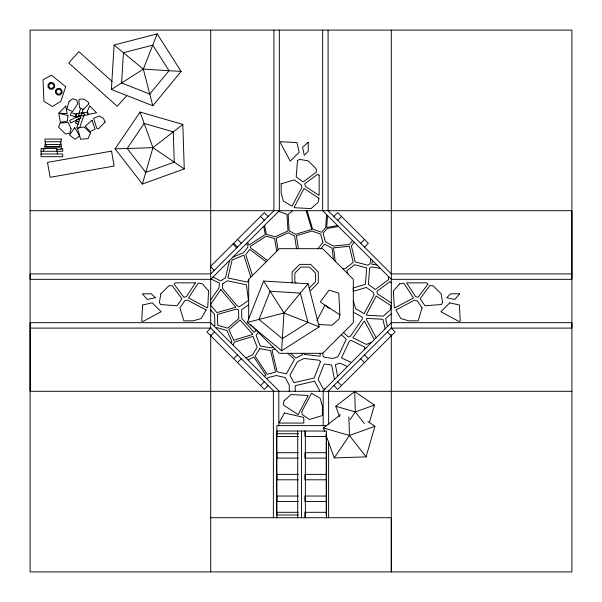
<?xml version="1.0" encoding="UTF-8"?>
<svg xmlns="http://www.w3.org/2000/svg" width="602" height="602" viewBox="0 0 602 602"><rect width="100%" height="100%" fill="white"/><g stroke="black" fill="none" stroke-linecap="round" stroke-linejoin="round"><path stroke-width="0.9" d="M210.7 571.9L210.7 334.599M210.7 278.425L210.7 328.09L206.87 331.92L264.338 389.389L268.168 385.558M210.7 30.1L210.7 279.328L30.1 279.328L30.1 273.91L210.7 273.91L273.91 210.7L273.91 30.1M248.679 319.903L248.679 279.328L279.328 248.679L322.672 248.679L353.321 279.328L353.321 322.672L322.672 353.321L279.328 353.321L250.582 324.576M273.376 517.72L273.376 391.3M276.604 512.302L276.604 436.45M278.794 425.945L278.794 391.3M279.328 30.1L279.328 210.7L210.7 279.328M292.128 282.872L292.128 272.036L299.796 264.376L310.632 264.376L318.292 272.036L318.292 282.872L310.632 290.533M297.704 517.72L297.704 431.032M301.534 517.72L301.534 431.032M305.364 517.72L305.364 431.032M322.672 30.1L322.672 210.7L391.3 279.328L571.9 279.328L571.9 30.1L30.1 30.1L30.1 391.3L571.9 391.3M323.206 425.945L323.206 391.3M326.194 515.011L326.194 433.741M326.465 435.953L326.465 517.72L326.465 512.302L304.921 512.302L304.921 517.72M328.09 30.1L328.09 210.7L391.3 273.91L571.9 273.91M328.624 517.72L328.624 441.868M328.624 424.079L328.624 391.3M391.3 334.599L391.3 571.9L391.3 517.72L210.7 517.72M391.3 278.425L391.3 328.09L395.13 331.92L337.662 389.389L333.832 385.558M391.3 30.1L391.3 279.328M289.208 391.3L289.314 385.265L285.197 377.567L276.235 375.52L267.995 377.604L266.791 378.763M295.161 391.3L295.258 385.656L314.568 381.194L319.722 390.788L319.331 391.3M111.385 89.45L114.109 45.022L157.197 33.885L181.112 71.427L152.795 105.764L111.385 89.45L143.321 69.11L181.112 71.427M281.646 350.77L283.963 312.98L263.623 281.044L308.051 283.768L319.188 326.863L281.646 350.77L247.302 322.454L263.623 281.044M326.532 214.56L325.697 227.451L321.618 232.304L312.649 229.159L307.05 210.7M327.496 215.524L326.728 227.503L337.519 225.547M370.742 258.77L369.899 263.939L367.747 265.219L355.127 261.885L351.38 245.902L354.187 242.215M372.39 260.418L371.78 264.165L377.01 265.038M329.392 308.502L320.347 301.895L329.098 290.111L338.768 293.242L339.919 314.884L339.054 319.06L332.033 325.215L318.127 324.478M229.535 260.493L225.479 277.8L220.648 280.878L212.957 277.07M364.368 349.604L364.993 347.226L351.44 340.529L349.453 341.041L341.477 357.927L351.47 362.502M142.388 184.031L152.923 147.663L182.827 124.433L140.07 112.047L115.08 148.882L142.388 184.031L184.257 168.921L182.827 124.433M369.335 422.679L374.452 405.033L354.683 391.624L335.826 406.275L339.566 416.644M325.975 435.005L334.245 457.911L366.069 456.888L374.933 426.299L367.957 421.566M74.889 116.72L75.784 114.162M76.86 119.241L75.483 123.162L78.042 124.057M78.772 113.786L80.743 108.164M83.302 109.06L76.672 127.955L78.38 128.55M79.532 128L84.491 113.853L81.932 112.958M152.795 105.764L143.321 69.11L157.197 33.885M231.04 343.012L231.778 341.168L226.901 330.588L216.968 327.616L216.268 328.24M233.109 345.081L234.276 342.154L252.975 336.375L257.189 347.196L252.682 354.676L245.97 357.942M316.84 320.648L325.012 305.109L339.919 314.884M350.153 419.571L355.338 411.926L354.683 391.624M334.245 457.911L349.453 435.494L348.851 416.817M210.7 299.886L219.023 287.869L219.452 283.128L211.061 278.967M352.494 240.522L349.453 244.51L333.237 246.022L325.449 241.778L323.056 233.313L327.074 228.542L338.452 226.48M317.909 248.679L322.973 242.418L320.633 234.125L311.971 231.085L296.38 235.751L298.389 248.679M320.941 248.679L324.636 244.103L332.086 248.167L333.418 259.424M247.302 322.454L283.963 312.98L308.051 283.768M126.721 95.658L117.224 106.291L68.741 62.962L78.832 51.674L112.077 81.375M210.7 335.75L214.53 331.92M333.832 216.442L337.662 212.611L368.311 243.261L364.481 247.091M337.662 220.272L341.492 216.442M233.689 358.739L237.519 354.909M309.503 287.824L315.583 281.751L315.583 273.157L309.503 267.085L300.917 267.085L294.837 273.157L294.837 281.751L296.056 282.963M237.519 362.57L241.349 358.739M360.651 243.261L364.481 239.43M260.508 385.558L264.338 381.728M322.672 391.3L391.3 322.672L571.9 322.672L571.9 328.09L391.3 328.09L328.09 391.3M264.436 376.408L265.798 375.106L253.878 357.031L247.941 359.913M256.301 330.295L254.157 332.319L241.831 318.511L241.598 309.706L248.679 304.8M258.424 332.417L256.053 335.186L260.267 346L270.99 347.888L272.947 346.94M214.094 326.066L214.914 325.328L214.575 314.507L210.7 309.864M391.3 313.642L385.589 318.661L387.395 326.577M292.632 210.7L288.147 214.297L289.178 230.844L295.612 234.291L311.798 229.437L306.117 210.7M324.704 431.476L323.432 427.954L340.446 414.74M274.858 348.851L272.051 350.198L277.086 371.75L286.349 373.865L294.476 359.447L287.824 353.321M353.321 312.182L362.246 317.119L362.284 319.075L350.311 336.42L348.265 336.947L343.479 332.515M232.959 257.069L243.494 252.727L247.806 247.159L248.047 245.736L246.429 243.599M371.63 342.342L366.362 344.434L352.832 337.752L364.383 321.017L374.369 339.603M335.826 406.275L355.338 411.926L374.452 405.033M323.432 427.954L349.453 435.494L374.933 426.299M353.321 287.929L365.414 284.294L366.678 267.89L354.623 264.714L346.933 270.772L347.888 273.895M81.691 115.682L76.537 116.404L76.161 113.718L87.425 112.153L87.802 114.839L83.437 115.441M115.08 148.882L152.923 147.663L184.257 168.921M44.962 146.617L61.216 146.617M60.915 148.566L62.721 148.566L62.721 151.275L41.049 151.275M56.701 149.326L61.216 149.326L61.216 143.908M41.049 153.984L62.721 153.984L62.721 156.693L41.049 156.693L41.049 148.566L56.889 148.566L56.889 151.275M30.1 210.7L571.9 210.7L571.9 571.9L30.1 571.9L30.1 322.672L210.7 322.672L279.328 391.3M30.1 328.09L210.7 328.09L273.91 391.3M326.465 425.614L276.845 425.614L276.875 515.011L298.502 515.011M276.875 433.741L298.502 433.741M298.389 436.45L276.845 436.45L276.845 431.032L326.465 431.032L326.465 436.45L304.921 436.45L304.921 431.032M298.389 452.704L276.845 452.704L276.845 458.122L298.389 458.122M298.389 474.376L276.845 474.376L276.845 479.794L298.389 479.794M298.389 496.048L276.845 496.048L276.845 501.466L298.389 501.466M276.845 512.302L298.389 512.302M325.065 388.907L323.206 388.787L318.165 379.403L324.154 363.992L331.687 365.023L334.464 379.508M342.53 268.537L345.066 268.778L353.171 262.389L349.401 246.316L333.598 247.791L335.179 261.185M380.336 268.364L371.675 266.919L369.628 268.146L368.371 284.505L375.415 289.427L388.516 279.682L388.418 276.446M81.157 115.17L83.716 116.066M76.687 114.478L71.232 112.566L70.336 115.125L76.499 117.285M76.258 120.949L78.817 121.845M278.666 211.362L286.973 214.312L288.012 230.987L275.204 236.774L266.37 234.344L264.617 225.411M283.963 312.98L319.188 326.863M347.384 366.588L339.957 363.187L335.382 364.616L337.624 376.348M391.3 302.957L377.574 293.957L376.882 291.391L389.976 281.653L391.3 282.842M267.476 260.531L250.402 247.595L250.635 246.218L266.114 236.18L274.565 238.505L276.754 251.26M266.182 261.825L249.74 249.371L245.721 254.563L252.419 275.588M114.109 45.022L143.321 69.11M290.676 353.321L295.748 357.994L302.595 354.766L302.309 353.321M341.349 334.644L346.27 339.204L337.948 356.828L332.786 358.446L324.455 357.31L322.928 355.955L322.905 353.088M387.47 331.92L391.3 335.75M268.168 216.442L264.338 212.611L210.407 266.543L214.237 270.373M260.508 216.442L264.338 220.272M364.481 354.909L368.311 358.739M360.651 358.739L364.481 362.57M237.519 239.43L241.349 243.261M233.689 243.261L237.519 247.091M232.884 244.066L236.714 247.896M337.662 381.728L341.492 385.558M355.338 411.926L364.406 423.597M349.453 435.494L366.069 456.888M247.467 242.561L249.236 244.909L265.301 234.487L263.706 226.322M376.197 337.775L366.58 319.88L366.768 318.398L382.902 319.256L385.107 328.873M77.538 116.675L78.711 119.121M140.07 112.047L152.923 147.663M250.846 277.161L243.84 255.143L232.109 259.981L227.895 277.981L247.113 282.045L248.679 280.359L248.679 279.328M353.321 300.631L355.586 308.653L364.187 313.665L374.053 294.912L373.36 292.346L366.332 287.44L353.321 291.345L353.321 287.628M304.183 353.321L304.401 354.412L320.159 356.271L320.136 353.321M278.154 249.853L276.167 238.249L288.396 232.726L294.596 236.037L296.56 248.679M78.704 113.364L79.073 116.051M276.845 512.084L276.845 517.72M60.674 141.756L60.674 144.465L45.504 144.465L45.504 141.756M59.779 144.465L59.779 147.174L46.234 147.174L46.234 144.465M57.303 151.275L57.303 153.984M44.962 143.908L44.962 149.326M43.344 148.566L43.344 151.275M281.164 183.813L281.164 193.099L283.429 201.121L292.03 206.132L301.903 187.38L301.203 184.814L294.175 179.908L281.164 183.813M308.209 142.305L308.209 151.335L304.303 155.233L302.49 147.317L308.209 142.305M319.143 175.317L319.143 195.424L305.425 186.424L304.725 183.858L317.818 174.121L319.143 175.317M322.394 406.282L322.394 415.568L309.383 419.474L302.354 414.56L301.662 412.001L311.527 393.241L320.129 398.261L322.394 406.282M142.599 305.033L141.741 321.167L143.223 321.355L161.118 311.738L152.208 302.829L142.599 305.033M208.593 290.924L207.705 307.614L207.291 307.848L188.486 297.945L198.261 283.045L202.438 283.911L208.593 290.924M123.44 52.72L121.589 82.948L149.77 94.055L169.034 70.682L152.765 45.135L123.44 52.72M297.478 160.614L296.214 176.973L303.257 181.894L316.359 172.149L316.261 168.914L308.179 160.832L299.518 159.387L297.478 160.614M222.778 283.745L222.371 288.305L237.286 305.966L239.513 306.666L248.43 300.488L246.444 284.821L227.405 280.795L222.778 283.745M67.966 115.509L67.379 121.1L60.343 122.334L58.83 113.296L67.966 115.509M280.833 141.741L280.645 143.223L290.262 161.118L299.171 152.208L296.967 142.599L280.833 141.741M160.832 293.821L159.387 302.482L160.614 304.522L176.973 305.786L181.894 298.743L172.149 285.641L168.914 285.739L160.832 293.821M252.434 333.892L252.328 334.516L233.734 340.258L228.865 329.685L240.078 320.046L252.434 333.892M318.955 198.261L318.089 202.438L311.076 208.593L294.386 207.705L294.152 207.291L304.055 188.486L318.955 198.261M284.106 400.706L283.241 404.883L298.14 414.658L308.043 395.853L307.81 395.439L291.12 394.551L284.106 400.706M391.112 305.793L390.246 309.97L383.226 316.125L366.543 315.237L366.309 314.823L376.205 296.018L391.112 305.793M71.051 128.798L69.855 133.14L65.46 134.005L58.56 127.097L60.012 123.019L68.207 122.507L71.051 128.798M422.092 307.825L418.187 320.836L408.901 320.836L400.879 318.571L395.868 309.97L414.62 300.097L417.186 300.797L422.092 307.825M69.155 101.392L66.86 108.909L72.594 111.566L77.816 103.71L76.657 100L72.691 98.72L69.155 101.392M65.678 86.673L60.877 101.234L52.397 106.531L43.931 101.339L43.013 79.69L51.524 75.19L65.678 86.673M320.55 361.539L314.139 378.026L293.934 382.691L289.908 375.174L297.599 361.539L304.1 358.468L319.068 360.229L320.55 361.539M270.117 291.248L259.018 319.429L282.383 338.7L307.931 322.424L300.353 293.099L270.117 291.248M90.481 132.967L88.05 138.633L80.593 139.25L77.65 128.82L78.222 127.534L84.295 127.06L90.481 132.967M89.743 105.982L87.358 111.189L88.366 114.395L96.576 112.822L89.743 105.982M284.43 412.957L279.275 422.551L279.659 423.055L303.837 423.055L303.739 417.412L284.43 412.957M206.132 309.97L201.121 318.571L193.099 320.836L183.813 320.836L179.908 307.825L184.814 300.797L187.38 300.097L206.132 309.97M442.613 302.482L441.386 304.522L425.027 305.786L420.106 298.743L429.851 285.641L433.086 285.739L441.168 293.821L442.613 302.482M259.718 348.648L255.173 356.196L267.07 374.248L275.573 372.096L270.539 350.56L259.718 348.648M195.424 282.857L186.424 296.575L183.858 297.275L174.121 284.182L175.317 282.857L195.424 282.857M144.179 123.425L127.172 148.491L145.759 172.413L174.249 162.134L173.271 131.853L144.179 123.425M220.851 289.577L210.7 304.228L210.7 305.169L216.87 312.581L235.781 307.253L220.851 289.577M74.738 127.729L69.441 134.968L75.122 139.295L79.63 135.932L74.738 127.729M427.879 284.182L418.142 297.275L415.576 296.575L406.576 282.857L426.683 282.857L427.879 284.182M399.562 283.911L393.407 290.924L394.295 307.614L394.709 307.848L413.514 297.945L403.739 283.045L399.562 283.911M459.695 293.791L454.683 299.51L446.767 297.697L450.665 293.791L459.695 293.791M88.787 103.883L83.309 109.572L79.562 107.788L78.854 99.879L79.735 99.134L83.979 99.134L88.479 102.34L88.787 103.883M49.974 82.647L48.062 84.558L48.062 87.267L49.974 89.186L52.683 89.186L54.601 87.267L54.601 84.558L52.683 82.647L49.974 82.647M50.365 83.58L48.995 84.95L48.995 86.884L50.365 88.253L52.299 88.253L53.668 86.884L53.668 84.95L52.299 83.58L50.365 83.58M57.416 88.426L55.497 90.338L55.497 93.047L57.416 94.965L60.125 94.965L62.044 93.047L62.044 90.338L60.125 88.426L57.416 88.426M57.8 89.359L56.437 90.729L56.437 92.663L57.8 94.025L59.741 94.025L61.103 92.663L61.103 90.729L59.741 89.359L57.8 89.359M65.791 106.08L58.77 113.101L67.153 113.643L65.791 106.08M105.192 122.003L98.299 128.896L96.726 128.271L93.634 118.24L99.435 115.983L103.446 118.406L105.192 122.003M449.792 302.829L440.882 311.738L458.777 321.355L460.259 321.167L459.401 305.033L449.792 302.829M92.016 120.212L85.326 126.179L89.984 131.597L95.093 129.249L92.016 120.212M238.776 318.586L227.609 328.188L217.721 325.23L217.382 314.432L236.315 309.097L238.55 309.797L238.776 318.586M79.848 115.569L69.599 120.498L70.773 122.936L81.022 118.007L79.848 115.569M155.233 297.697L147.317 299.51L142.305 293.791L151.335 293.791L155.233 297.697M111.528 151.132L47.498 162.405L50.124 177.319L114.154 166.047L111.528 151.132M61.216 139.047L44.962 139.047L44.962 141.756L61.216 141.756L61.216 139.047M326.465 452.704L304.921 452.704L304.921 458.122L326.465 458.122L326.465 452.704M326.465 474.376L304.921 474.376L304.921 479.794L326.465 479.794L326.465 474.376M326.465 496.048L304.921 496.048L304.921 501.466L326.465 501.466L326.465 496.048"/></g></svg>
